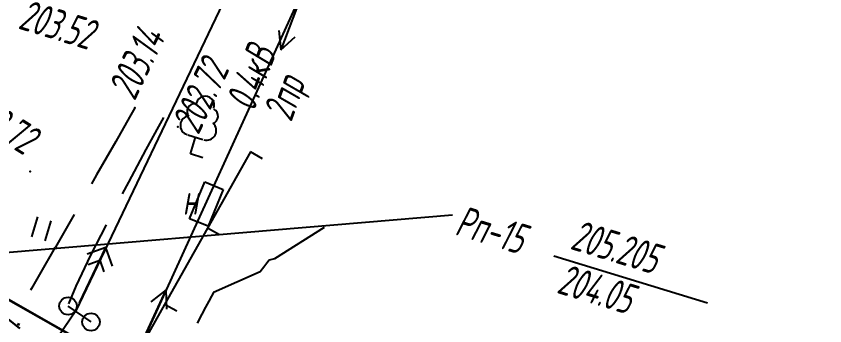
# Model space of a CAD drawing. Header units: millimetres. Extents: x -1799 to 6962, y -1020 to 4121.
# Drawn here: x 4486.6 to 4579.1, y 2942.5 to 2977.9 of the extents above; entities that cross this region are included whole.
import ezdxf

# ---------------------------------------------------------------- set-up
doc = ezdxf.new("R2010")
doc.units = ezdxf.units.MM
doc.linetypes.add('CONTI', pattern=[0])
for name, color, linetype, lineweight in [('10', 1, 'Continuous', 35), ('КОПИЯ_ОСЬ_13_ОТКОСЫ', 7, 'Continuous', 30), ('Ось_примыкания', 1, 'Continuous', 35)]:
    doc.layers.add(name, color=color, linetype=linetype, lineweight=lineweight)
for name, color, linetype in [('GOR_BDEFAULT', 212, 'CONTI'), ('NAD_MDEFAULT', 7, 'CONTI'), ('PI_OTDEFAULT', 172, 'CONTI'), ('PI_TTDEFAULT', 5, 'CONTI'), ('SIT_LDEFAULT', 7, 'CONTI'), ('USLZNDEFAULT', 7, 'CONTI'), ('ZAPSKDEFAULT', 7, 'CONTI')]:
    doc.layers.add(name, color=color, linetype=linetype)
doc.styles.add('eskd', font='spds.shx', dxfattribs={"width": 1.2, "oblique": 15})

# ---------------------------------------------------------------- blocks, each defined once
blk = doc.blocks.new('BL_2011')
at = {"color": 0}
for p, q in [((0, 0), (0, 2.4)), ((1.6, 0), (1.6, 2.4))]:
    blk.add_line(p, q, dxfattribs=at)
blk = doc.blocks.new('BL_20')
at = {"color": 0}
blk.add_circle((0, 0), 1, dxfattribs=at)
blk = doc.blocks.new('BL_104')
at = {"color": 0}
for p, q in [((-0.9, 2), (0.9, 2)), ((0, 0), (0, 2)), ((1.5, 0), (0, 0))]:
    blk.add_line(p, q, dxfattribs=at)
for centre, radius, start, end in [((0, 5.8), 1.04, 358, 185), ((-0.94, 4.8), 0.88, 100, 235), ((0.94, 4.8), 0.88, 305, 80), ((-1, 3.1), 1.1, 115, 270), ((1, 3.1), 1.1, 270, 65)]:
    blk.add_arc(centre, radius, start, end, dxfattribs=at)

msp = doc.modelspace()

# ---------------------------------------------------------------- linework, layer by layer
at = {"linetype": 'Continuous'}
msp.add_lwpolyline([(4472.202, 2949.769), (4536.476, 2955.15)], dxfattribs=at)
at = {"layer": '10'}
msp.add_line((4521.746, 2925.033), (4419.606, 2982.913), dxfattribs=at)
msp.add_lwpolyline([(4598.586, 2915.533), (4552.416, 2914.983), (4521.746, 2925.033), (4419.606, 2982.913), (4344.146, 3011.203), (4332.496, 3021.273), (4289.966, 3078.193), (4264.456, 3124.383), (4216.896, 3199.763), (4208.926, 3208.633), (4175.176, 3237.413), (4176.746, 3239.013), (4084.856, 3313.423)], dxfattribs=at)
at = {"layer": 'GOR_BDEFAULT', "color": 212, "elevation": 202, "flags": 128}
msp.add_lwpolyline([(4521.782, 2953.729), (4516.112, 2950.139), (4515.812, 2950.059), (4515.522, 2949.999), (4515.242, 2949.639), (4514.902, 2949.179), (4514.472, 2948.629), (4509.152, 2946.299), (4508.912, 2945.849), (4508.602, 2945.299), (4508.242, 2944.629), (4507.802, 2943.809), (4507.262, 2942.799)], dxfattribs=at)
at = {"layer": 'NAD_MDEFAULT', "color": 0}
msp.add_line((4548.05, 2950.461), (4565.622, 2945.089), dxfattribs=at)
at = {"layer": 'PI_TTDEFAULT', "color": 5}
for p in [(4500.132, 2967.369, 203.139), (4505.042, 2965.229, 202.721), (4488.152, 2960.119, 202.718)]:
    msp.add_point(p, dxfattribs=at)
at = {"layer": 'SIT_LDEFAULT', "color": 7}
for p, q in [((4513.462, 2986.139), (4493.382, 2944.199)), ((4519.652, 2981.479), (4500.388, 2939.337)), ((4519.302, 2980.539), (4516.842, 2973.989)), ((4516.612, 2976.209), (4516.842, 2973.989)), ((4516.842, 2973.989), (4518.482, 2975.509)), ((4500.132, 2967.369), (4499.522, 2966.299)), ((4499.522, 2966.299), (4497.952, 2963.539)), ((4502.892, 2965.249), (4503.442, 2966.259)), ((4501.442, 2962.609), (4502.892, 2965.249)), ((4497.952, 2963.539), (4495.762, 2959.719)), ((4499.442, 2958.889), (4501.442, 2962.609)), ((4513.352, 2962.359), (4508.442, 2953.649)), ((4514.742, 2961.569), (4513.352, 2962.359)), ((4495.762, 2959.719), (4495.172, 2958.689)), ((4498.742, 2957.569), (4499.442, 2958.889)), ((4506.412, 2954.719), (4508.132, 2958.929)), ((4508.132, 2958.929), (4510.252, 2958.059)), ((4510.252, 2958.059), (4508.532, 2953.849)), ((4493.192, 2955.209), (4491.052, 2951.479)), ((4508.532, 2953.849), (4506.412, 2954.719)), ((4495.112, 2950.539), (4496.892, 2954.019)), ((4508.442, 2953.649), (4503.542, 2944.929)), ((4509.842, 2952.859), (4508.442, 2953.649)), ((4491.042, 2951.479), (4489.242, 2948.349)), ((4493.812, 2945.099), (4496.832, 2951.419)), ((4496.832, 2951.419), (4494.702, 2950.659)), ((4497.592, 2949.279), (4496.832, 2951.419)), ((4493.422, 2947.029), (4495.102, 2950.539)), ((4494.812, 2949.499), (4496.142, 2949.969)), ((4496.142, 2949.969), (4496.612, 2948.639)), ((4489.252, 2948.349), (4488.312, 2946.739)), ((4488.312, 2946.739), (4488.202, 2946.549)), ((4492.602, 2944.989), (4493.422, 2947.029)), ((4500.805, 2940.25), (4503.732, 2946.605)), ((4503.732, 2946.605), (4501.986, 2945.207)), ((4503.801, 2944.374), (4503.732, 2946.605)), ((4503.542, 2944.929), (4499.752, 2938.209)), ((4504.932, 2944.149), (4503.542, 2944.929)), ((4493.382, 2944.199), (4471.732, 2912.149)), ((4495.132, 2942.919), (4492.502, 2944.739)), ((4492.822, 2943.369), (4488.902, 2937.569))]:
    msp.add_line(p, q, dxfattribs=at)
at = {"layer": 'КОПИЯ_ОСЬ_13_ОТКОСЫ'}
msp.add_lwpolyline([(4481.307, 2946.691), (4487.007, 2942.186)], dxfattribs=at)
at = {"layer": 'Ось_примыкания', "color": 0}
msp.add_line((4486.884, 2942.729), (4486.742, 2942.524), dxfattribs=at)

# ---------------------------------------------------------------- block references
at = {"layer": 'USLZNDEFAULT', "color": 7, "rotation": 342.9999999999999}
for name, p in [('BL_104', (4506.492, 2962.119)), ('BL_20', (4492.502, 2944.739)), ('BL_20', (4495.132, 2942.919))]:
    msp.add_blockref(name, p, dxfattribs=at)
at = {"layer": 'ZAPSKDEFAULT', "color": 7, "rotation": 342.9999999999999}
msp.add_blockref('BL_2011', (4488.352, 2952.639), dxfattribs=at)

# ---------------------------------------------------------------- texts
at = {"layer": 'NAD_MDEFAULT', "color": 7, "style": 'eskd', "oblique": 10, "width": 0.8}
for s, rotation, p in [('0.4кВ', 69, (4513.745, 2966.826)), ('2пр', 70, (4518.025, 2965.666)), (' Рп-15', 343, (4535.23, 2953.343)), (' 205.205', 343, (4548.434, 2951.716)), (' 204.05', 343, (4546.899, 2946.696))]:
    msp.add_text(s, height=3.5, rotation=rotation, dxfattribs=at).set_placement(p)
msp.add_text('н', height=3.5, dxfattribs=at).set_placement((4505.632, 2955.179))
at = {"layer": 'PI_OTDEFAULT', "color": 172, "style": 'eskd', "oblique": 10, "width": 0.8}
for s, rotation, p in [('203.52', 343, (4486.667, 2976.474)), ('203.14', 64, (4500.119, 2968.083)), ('202.72', 64.66417, (4507.414, 2964.191)), ('202.72', 328, (4480.342, 2966.359))]:
    msp.add_text(s, height=3.5, rotation=rotation, dxfattribs=at).set_placement(p)

doc.saveas('drawing.dxf')
